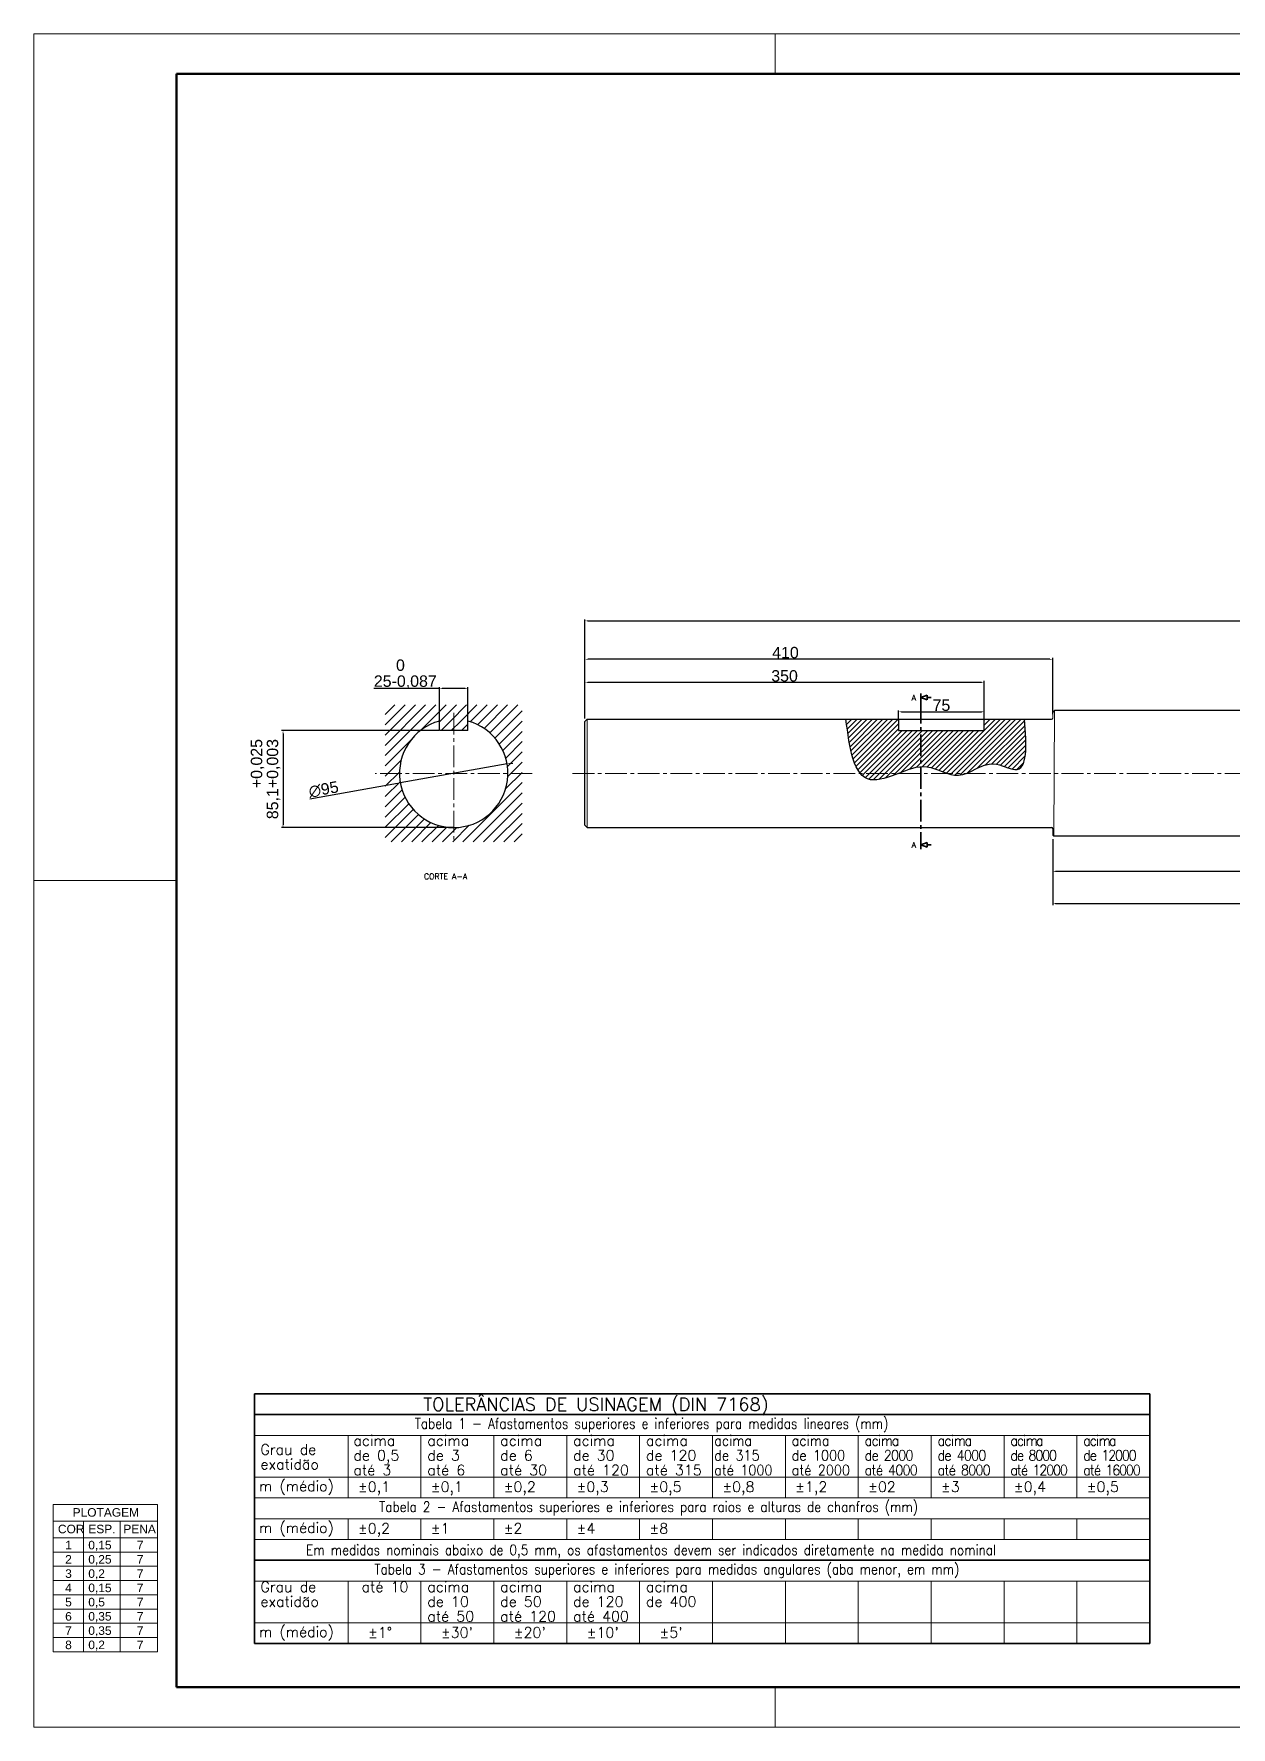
# Model space of a CAD drawing. Header units: millimetres. Extents: x 2358 to 4457, y 772 to 2257.
# Drawn here: x 2358 to 3407, y 772 to 2257 of the extents above; entities that cross this region are included whole.
import ezdxf

# ---------------------------------------------------------------- set-up
doc = ezdxf.new("R2010")
doc.units = ezdxf.units.MM
doc.linetypes.add('CENTER2', pattern=[28.575, 19.05, -3.175, 3.175, -3.175])
for name, color, linetype, lineweight in [('CENTRO', 1, 'CENTER2', 15), ('CONTORNO', 7, 'Continuous', 35), ('CORTE', 6, 'CENTER2', 35), ('COTA', 1, 'Continuous', 15), ('FINA', 4, 'Continuous', 15), ('FORMATO-FINA', 8, 'Continuous', 20), ('FORMATO-GROSSA', 5, 'Continuous', 50), ('TEXTO', 2, 'Continuous', 25)]:
    doc.layers.add(name, color=color, linetype=linetype, lineweight=lineweight)
doc.layers.add('INVISÍVEL', color=7, linetype='Continuous', lineweight=20, plot=False)
doc.styles.add('ROMANS', font='romans.shx')
doc.styles.get("Standard").update_dxf_attribs({"font": 'arial.ttf'})
doc.dimstyles.new('ISO-25', dxfattribs={"dimtxt": 2.5, "dimasz": 2.5, "dimexe": 1.25, "dimexo": 0.625, "dimtad": 1, "dimtxsty": 'Standard', "dimcen": 2.5, "dimadec": 0, "dimazin": 0, "dimtfac": 1, "dimtmove": 0, "dimatfit": 3, "dimfxl": 1, "dimarcsym": 0})

# ---------------------------------------------------------------- blocks, each defined once
blk = doc.blocks.new('PLOTAGEM')
at = {"layer": 'INVISÍVEL', "color": 7}
for p, q in [((0, 0), (18.35, 0)), ((0, -25.82), (0, 0)), ((0, -2.91), (18.35, -2.91)), ((5.32, -25.82), (5.32, -2.91)), ((11.8, -2.91), (11.8, -25.82)), ((18.35, -25.82), (18.35, 0)), ((0, -5.82), (18.35, -5.82)), ((0, -8.32), (18.35, -8.32)), ((0, -10.82), (18.35, -10.82)), ((0, -13.32), (18.35, -13.32)), ((0, -15.82), (18.35, -15.82)), ((0, -18.32), (18.35, -18.32)), ((0, -20.82), (18.35, -20.82)), ((0, -23.32), (18.35, -23.32)), ((0, -25.82), (18.35, -25.82))]:
    blk.add_line(p, q, dxfattribs=at)
at = {"layer": 'FORMATO-GROSSA', "color": 8}
blk.add_text('8', height=1.5, dxfattribs=at).set_placement((2.13, -25.35))
at = {"layer": 'INVISÍVEL', "color": 7}
for s, p in [('PLOTAGEM', (3.44, -2.12)), ('COR', (0.86, -5.03)), ('ESP.', (6.19, -5.03)), ('PENA', (12.33, -5.03)), ('0,15', (6.19, -7.85)), ('0,25', (6.19, -10.35)), ('7', (14.7, -7.85)), ('7', (14.7, -10.35)), ('0,2', (6.19, -12.85)), ('7', (14.7, -12.85)), ('0,15', (6.19, -15.35)), ('7', (14.7, -15.35)), ('0,5', (6.19, -17.85)), ('7', (14.7, -17.85)), ('0,35', (6.19, -20.35)), ('7', (14.7, -20.35)), ('7', (2.13, -22.85)), ('0,35', (6.19, -22.85)), ('7', (14.7, -22.85)), ('0,2', (6.19, -25.35)), ('7', (14.7, -25.35))]:
    blk.add_text(s, height=1.5, dxfattribs=at).set_placement(p)
at = {"layer": 'INVISÍVEL', "color": 2}
blk.add_text('2', height=1.5, dxfattribs=at).set_placement((2.13, -10.35))
at = {"layer": 'INVISÍVEL', "color": 1}
blk.add_text('1', height=1.5, dxfattribs=at).set_placement((2.13, -7.85))
at = {"layer": 'INVISÍVEL', "color": 3}
blk.add_text('3', height=1.5, dxfattribs=at).set_placement((2.13, -12.85))
at = {"layer": 'INVISÍVEL', "color": 4}
blk.add_text('4', height=1.5, dxfattribs=at).set_placement((2.13, -15.35))
at = {"layer": 'INVISÍVEL', "color": 5}
blk.add_text('5', height=1.5, dxfattribs=at).set_placement((2.13, -17.85))
at = {"layer": 'INVISÍVEL', "color": 6}
blk.add_text('6', height=1.5, dxfattribs=at).set_placement((2.13, -20.35))
blk = doc.blocks.new('fatec_A3')
at = {"layer": 'FORMATO-FINA'}
for p, q in [((420, 297), (0, 297)), ((0, 297), (0, 0)), ((130, 297), (130, 290)), ((25, 148.5), (0, 148.5)), ((130, 7), (130, 0)), ((0, 0), (420, 0))]:
    blk.add_line(p, q, dxfattribs=at)
at = {"layer": 'FORMATO-GROSSA'}
for p, q in [((25, 290), (25, 7)), ((413, 290), (25, 290)), ((25, 7), (413, 7))]:
    blk.add_line(p, q, dxfattribs=at)
at = {"layer": 'INVISÍVEL'}
blk.add_blockref('PLOTAGEM', (3.36, 39.03), dxfattribs=at)
blk = doc.blocks.new('TOLERÂNCIAS_USINAGEM')
at = {"layer": 'CONTORNO'}
for p, q in [((0, -48), (0, 0)), ((0, 0), (172, 0)), ((172, -48), (172, 0)), ((0, -4), (172, -4)), ((0, -32), (172, -32)), ((0, -48), (172, -48))]:
    blk.add_line(p, q, dxfattribs=at)
at = {"layer": 'FINA'}
for p, q in [((0, -8), (172, -8)), ((18, -20), (18, -8)), ((32, -20), (32, -8)), ((46, -20), (46, -8)), ((60, -20), (60, -8)), ((74, -20), (74, -8)), ((88, -20), (88, -8)), ((102, -20), (102, -8)), ((116, -20), (116, -8)), ((130, -20), (130, -8)), ((144, -20), (144, -8)), ((158, -20), (158, -8)), ((0, -16), (172, -16)), ((0, -20), (172, -20)), ((0, -24), (172, -24)), ((18, -28), (18, -24)), ((32, -28), (32, -24)), ((46, -28), (46, -24)), ((60, -28), (60, -24)), ((74, -28), (74, -24)), ((88, -28), (88, -24)), ((102, -28), (102, -24)), ((116, -28), (116, -24)), ((130, -28), (130, -24)), ((144, -28), (144, -24)), ((158, -28), (158, -24)), ((0, -28), (172, -28)), ((0, -36), (172, -36)), ((18, -48), (18, -36)), ((32, -48), (32, -36)), ((46, -48), (46, -36)), ((60, -48), (60, -36)), ((74, -48), (74, -36)), ((88, -48), (88, -36)), ((102, -48), (102, -36)), ((116, -48), (116, -36)), ((130, -48), (130, -36)), ((144, -48), (144, -36)), ((158, -48), (158, -36)), ((0, -44), (172, -44))]:
    blk.add_line(p, q, dxfattribs=at)
at = {"layer": 'TEXTO', "style": 'ROMANS'}
for s, height, p in [('TOLERÂNCIAS DE USINAGEM (DIN 7168)', 2.5, (32.44, -3.28)), ('m (médio)', 2, (0.87, -18.74)), ('m (médio)', 2, (0.87, -26.74)), ('m (médio)', 2, (0.87, -46.74))]:
    blk.add_text(s, height=height, dxfattribs=at).set_placement(p)
at = {"layer": 'TEXTO', "style": 'ROMANS', "width": 0.85}
for s, p in [('Tabela 1 - Afastamentos superiores e inferiores para medidas lineares (mm)', (30.81, -6.71)), ('Tabela 2 - Afastamentos superiores e inferiores para raios e alturas de chanfros (mm)', (23.98, -22.71)), ('Em medidas nominais abaixo de 0,5 mm, os afastamentos devem ser indicados diretamente na medida nominal', (9.94, -31)), ('Tabela 3 - Afastamentos superiores e inferiores para medidas angulares (aba menor, em mm)', (23.08, -34.71))]:
    blk.add_text(s, height=2, dxfattribs=at).set_placement(p)
at = {"layer": 'TEXTO', "char_height": 2, "attachment_point": 1, "line_spacing_factor": 0.85, "style": 'ROMANS'}
for s, width, insert in [('Grau de exatidão', 17.7309, (1.16, -9.71)), ('acima de 0,5 até 3', 12.6684, (19.02, -8)), ('acima\\Pde 3 até 6', 12.6684, (33.22, -8)), ('acima\\Pde 6 até 30', 12.6684, (47.22, -8)), ('acima\\Pde 30 até 120', 14.4641, (61.22, -8)), ('acima\\Pde 120 até 315', 12.6684, (75.22, -8)), ('{\\W0.9;acima\\Pde 315 até 1000}', 13.7297, (88.34, -8)), ('{\\W0.9;acima\\Pde 1000 até 2000}', 12.6684, (103.22, -8)), ('{\\W0.9;\\T0.9;acima\\Pde 2000 até 4000}', 12.6684, (117.22, -8)), ('{\\W0.9;\\T0.9;acima\\Pde 4000 até 8000}', 12.6684, (131.22, -8)), ('{\\W0.9;\\T0.85;acima\\Pde 8000 até 12000}', 12.6684, (145.22, -8)), ('{\\W0.9;\\T0.85;acima\\Pde 12000 até 16000}', 12.6684, (159.22, -8)), ('%%P0,1', 9.0401, (19.89, -16.87)), ('%%P0,1', 9.0401, (33.89, -16.87)), ('%%P0,2', 9.0401, (47.89, -16.87)), ('%%P0,3', 9.0401, (61.89, -16.87)), ('%%P0,5', 9.0401, (75.89, -16.87)), ('%%P0,8', 9.0401, (89.89, -16.87)), ('%%P1,2', 9.0401, (103.89, -16.87)), ('%%P02', 9.0401, (117.89, -16.87)), ('%%P3', 9.0401, (131.89, -16.87)), ('%%P0,4', 9.0401, (145.89, -16.87)), ('%%P0,5', 9.0401, (159.89, -16.87)), ('%%P0,2', 9.0401, (19.89, -24.87)), ('%%P1', 9.0401, (33.89, -24.87)), ('%%P2', 9.0401, (47.89, -24.87)), ('%%P4', 9.0401, (61.89, -24.87)), ('%%P8', 9.0401, (75.89, -24.87)), ('Grau de exatidão', 17.7309, (1.16, -36.09)), (' até 10', 12.6684, (19.22, -36.09)), ('acima\\Pde 10 até 50', 12.6684, (33.22, -36.09)), ('acima de 50 até 120', 12.6684, (47.22, -36.09)), ('acima\\Pde 120 até 400', 14.4641, (61.22, -36.09)), ('acima de 400', 12.6684, (75.22, -36.09)), ('%%P1%%D', 5.5483, (21.83, -44.87)), ("%%P30'", 5.5483, (35.83, -44.87)), ("%%P20'", 5.5483, (49.83, -44.87)), ("%%P10'", 5.5483, (63.83, -44.87)), ("%%P5'", 5.5483, (77.83, -44.87))]:
    blk.add_mtext_dynamic_manual_height_columns(s, width=width, gutter_width=25, heights=[0], dxfattribs=dict(at, insert=insert))
blk = doc.blocks.new('*D8')
at = {"color": 0, "lineweight": -2, "transparency": 16777216}
for p, q in [((3115.7, 1656.5), (3115.7, 1663.6)), ((3118.2, 1662.4), (3188.2, 1662.4)), ((3190.7, 1656.5), (3190.7, 1663.6))]:
    blk.add_line(p, q, dxfattribs=at)
at = {"color": 0, "transparency": 16777216}
for points in [[(3118.2, 1662.8), (3118.2, 1661.9), (3115.7, 1662.4)], [(3188.2, 1662.8), (3188.2, 1661.9), (3190.7, 1662.4)]]:
    blk.add_solid(points, dxfattribs=at)
at = {"layer": 'Defpoints', "color": 0, "transparency": 16777216}
for p in [(3190.7, 1662.4), (3115.7, 1655.9), (3190.7, 1655.9)]:
    blk.add_point(p, dxfattribs=at)
at = {"color": 0, "transparency": 16777216, "insert": (3153.2, 1668.1), "char_height": 2.5, "attachment_point": 5}
blk.add_mtext('{\\H4x;\\C2;75}', dxfattribs=at)
blk = doc.blocks.new('*D9')
at = {"color": 0, "lineweight": -2, "transparency": 16777216}
for p, q in [((2712.6, 1646), (2574.9, 1646)), ((2576.1, 1643.5), (2576.1, 1563.4)), ((2725.1, 1560.9), (2574.9, 1560.9))]:
    blk.add_line(p, q, dxfattribs=at)
at = {"color": 0, "transparency": 16777216}
for points in [[(2575.7, 1643.5), (2576.5, 1643.5), (2576.1, 1646)], [(2575.7, 1563.4), (2576.5, 1563.4), (2576.1, 1560.9)]]:
    blk.add_solid(points, dxfattribs=at)
at = {"layer": 'Defpoints', "color": 0, "transparency": 16777216}
for p in [(2713.2, 1646), (2576.1, 1560.9), (2725.7, 1560.9)]:
    blk.add_point(p, dxfattribs=at)
at = {"color": 0, "transparency": 16777216, "insert": (2560.8, 1603.4), "char_height": 2.5, "attachment_point": 5, "rotation": 90}
blk.add_mtext('{\\H4x;\\C2;85,1\\S+0,025^ +0,003;}', dxfattribs=at)
blk = doc.blocks.new('*D10')
at = {"color": 0, "lineweight": -2, "transparency": 16777216}
for p, q in [((2713.2, 1682.7), (2655.8, 1682.7)), ((2713.2, 1646.6), (2713.2, 1684)), ((2735.7, 1682.7), (2715.7, 1682.7)), ((2738.2, 1646.6), (2738.2, 1684))]:
    blk.add_line(p, q, dxfattribs=at)
at = {"color": 0, "transparency": 16777216}
for points in [[(2715.7, 1683.1), (2715.7, 1682.3), (2713.2, 1682.7)], [(2735.7, 1683.1), (2735.7, 1682.3), (2738.2, 1682.7)]]:
    blk.add_solid(points, dxfattribs=at)
at = {"layer": 'Defpoints', "color": 0, "transparency": 16777216}
for p in [(2738.2, 1682.7), (2713.2, 1646), (2738.2, 1646)]:
    blk.add_point(p, dxfattribs=at)
at = {"color": 0, "transparency": 16777216, "insert": (2683.3, 1696.2), "char_height": 2.5, "attachment_point": 5}
blk.add_mtext('{\\H4x;\\C2;25\\S 0^ -0,087;}', dxfattribs=at)
blk = doc.blocks.new('*D11')
at = {"color": 0, "lineweight": -2, "transparency": 16777216}
for p, q in [((2772.5, 1616.7), (2678.9, 1600.1)), ((2774.9, 1617.1), (2777.4, 1617.5)), ((2599.6, 1586.1), (2676.5, 1599.7))]:
    blk.add_line(p, q, dxfattribs=at)
at = {"color": 0, "transparency": 16777216}
for points in [[(2774.9, 1617.5), (2775, 1616.7), (2772.5, 1616.7)], [(2676.4, 1600.1), (2676.5, 1599.3), (2678.9, 1600.1)]]:
    blk.add_solid(points, dxfattribs=at)
at = {"layer": 'Defpoints', "color": 0, "transparency": 16777216}
for p in [(2772.5, 1616.7), (2678.9, 1600.1)]:
    blk.add_point(p, dxfattribs=at)
at = {"color": 0, "transparency": 16777216, "insert": (2611.7, 1594.3), "char_height": 2.5, "attachment_point": 5, "rotation": 10.0395}
blk.add_mtext('{\\H4x;\\C2;∅95}', dxfattribs=at)
blk = doc.blocks.new('*D15')
at = {"color": 0, "lineweight": -2, "transparency": 16777216}
for p, q in [((2840.7, 1656.5), (2840.7, 1743.3)), ((2843.2, 1742.1), (4028.2, 1742.1)), ((4030.7, 1664), (4030.7, 1743.3))]:
    blk.add_line(p, q, dxfattribs=at)
at = {"color": 0, "transparency": 16777216}
for points in [[(2843.2, 1742.5), (2843.2, 1741.6), (2840.7, 1742.1)], [(4028.2, 1742.5), (4028.2, 1741.6), (4030.7, 1742.1)]]:
    blk.add_solid(points, dxfattribs=at)
at = {"layer": 'Defpoints', "color": 0, "transparency": 16777216}
for p in [(4030.7, 1742.1), (4030.7, 1663.4), (2840.7, 1655.9)]:
    blk.add_point(p, dxfattribs=at)
at = {"color": 0, "transparency": 16777216, "insert": (3435.7, 1747.8), "char_height": 2.5, "attachment_point": 5}
blk.add_mtext('{\\H4x;\\C2;1190}', dxfattribs=at)
blk = doc.blocks.new('*D16')
at = {"color": 0, "lineweight": -2, "transparency": 16777216}
for p, q in [((2840.7, 1676.8), (2840.7, 1709.7)), ((3248.2, 1708.4), (2843.2, 1708.4)), ((3250.7, 1660.3), (3250.7, 1709.7))]:
    blk.add_line(p, q, dxfattribs=at)
at = {"color": 0, "transparency": 16777216}
for points in [[(2843.2, 1708.8), (2843.2, 1708), (2840.7, 1708.4)], [(3248.2, 1708.8), (3248.2, 1708), (3250.7, 1708.4)]]:
    blk.add_solid(points, dxfattribs=at)
at = {"layer": 'Defpoints', "color": 0, "transparency": 16777216}
for p in [(2840.7, 1708.4), (2840.7, 1676.2), (3250.7, 1659.6)]:
    blk.add_point(p, dxfattribs=at)
at = {"color": 0, "transparency": 16777216, "insert": (3016.5, 1714.2), "char_height": 2.5, "attachment_point": 5}
blk.add_mtext('{\\H4x;\\C2;410}', dxfattribs=at)
blk = doc.blocks.new('*D18')
at = {"color": 0, "lineweight": -2, "transparency": 16777216}
for p, q in [((3250.7, 1550.8), (3250.7, 1493)), ((4030.7, 1556.3), (4030.7, 1493)), ((3253.2, 1494.3), (4028.2, 1494.3))]:
    blk.add_line(p, q, dxfattribs=at)
at = {"color": 0, "transparency": 16777216}
for points in [[(3253.2, 1494.7), (3253.2, 1493.9), (3250.7, 1494.3)], [(4028.2, 1494.7), (4028.2, 1493.9), (4030.7, 1494.3)]]:
    blk.add_solid(points, dxfattribs=at)
at = {"layer": 'Defpoints', "color": 0, "transparency": 16777216}
for p in [(3250.7, 1551.4), (4030.7, 1556.9), (4030.7, 1494.3)]:
    blk.add_point(p, dxfattribs=at)
at = {"color": 0, "transparency": 16777216, "insert": (3617.7, 1500), "char_height": 2.5, "attachment_point": 5}
blk.add_mtext('{\\H4x;\\C2;780}', dxfattribs=at)
blk = doc.blocks.new('*D19')
at = {"layer": 'COTA', "color": 0, "lineweight": -2, "transparency": 16777216}
for p, q in [((2840.7, 1656.5), (2840.7, 1689.4)), ((3188.2, 1688.1), (2843.2, 1688.1)), ((3190.7, 1656.5), (3190.7, 1689.4))]:
    blk.add_line(p, q, dxfattribs=at)
at = {"layer": 'COTA', "color": 0, "transparency": 16777216}
for points in [[(2843.2, 1688.5), (2843.2, 1687.7), (2840.7, 1688.1)], [(3188.2, 1688.5), (3188.2, 1687.7), (3190.7, 1688.1)]]:
    blk.add_solid(points, dxfattribs=at)
at = {"layer": 'Defpoints', "color": 0, "transparency": 16777216}
for p in [(2840.7, 1688.1), (2840.7, 1655.9), (3190.7, 1655.9)]:
    blk.add_point(p, dxfattribs=at)
at = {"layer": 'COTA', "color": 0, "transparency": 16777216, "insert": (3015.7, 1693.8), "char_height": 2.5, "attachment_point": 5}
blk.add_mtext('{\\H4x;\\C2;350}', dxfattribs=at)
blk = doc.blocks.new('*U20')
at = {"layer": 'CENTRO', "color": 0, "linetype": 'CENTER2', "transparency": 16777216}
blk.add_line((-201.5, 0), (1011.5, 0), dxfattribs=at)
blk = doc.blocks.new('*D22')
at = {"color": 0, "lineweight": -2, "transparency": 16777216}
for p, q in [((3250.7, 1550.8), (3250.7, 1521.3)), ((3865.7, 1555.3), (3865.7, 1521.3)), ((3253.2, 1522.6), (3863.2, 1522.6))]:
    blk.add_line(p, q, dxfattribs=at)
at = {"color": 0, "transparency": 16777216}
for points in [[(3253.2, 1523), (3253.2, 1522.2), (3250.7, 1522.6)], [(3863.2, 1523), (3863.2, 1522.2), (3865.7, 1522.6)]]:
    blk.add_solid(points, dxfattribs=at)
at = {"layer": 'Defpoints', "color": 0, "transparency": 16777216}
for p in [(3250.7, 1551.4), (3865.7, 1555.9), (3865.7, 1522.6)]:
    blk.add_point(p, dxfattribs=at)
at = {"color": 0, "transparency": 16777216, "insert": (3617, 1528.3), "char_height": 2.5, "attachment_point": 5}
blk.add_mtext('{\\H4x;\\C2;615}', dxfattribs=at)

msp = doc.modelspace()

# ---------------------------------------------------------------- hatches: boundary and pattern name
h = msp.add_hatch()
h.set_pattern_fill('ANSI31', color=4, scale=2)
h.paths.add_polyline_path([(2785.708, 1668.396), (2665.708, 1668.396), (2665.708, 1608.396), (2665.708, 1548.396), (2785.708, 1548.396)])
edge = h.paths.add_edge_path(flags=16)
edge.add_line((2713.208, 1654.221), (2713.208, 1645.996))
edge.add_line((2713.208, 1645.996), (2738.208, 1645.996))
edge.add_line((2738.208, 1645.996), (2738.208, 1654.221))
edge.add_arc((2725.708, 1608.396), 47.5, -254.742477, 74.742477, ccw=False)
h = msp.add_hatch()
h.set_pattern_fill('ANSI31', color=4)
edge = h.paths.add_edge_path()
edge.add_line((3135.208, 1645.996), (3115.708, 1645.996))
edge.add_line((3115.708, 1645.996), (3115.708, 1655.896))
edge.add_line((3115.708, 1655.896), (3069.49, 1655.896))
edge.add_spline(control_points=[(3069.49, 1655.896), (3072.753, 1630.637), (3077.449, 1594.283), (3106.761, 1605.095), (3115.708, 1608.396)], knot_values=[0, 0, 0, 0, 57.26541868, 82.42269197, 82.42269197, 82.42269197, 82.42269197], degree=3, periodic=0)
edge.add_spline(control_points=[(3115.708, 1608.396), (3122.203, 1611.108), (3128.697, 1613.821), (3135.208, 1614.34)], knot_values=[0, 0, 0, 0, 20.04378852, 20.04378852, 20.04378852, 20.04378852], degree=3, periodic=0)
edge.add_line((3135.208, 1614.34), (3135.208, 1645.996))
edge = h.paths.add_edge_path()
edge.add_spline(control_points=[(3135.208, 1614.34), (3136.974, 1614.481), (3148.053, 1614.351), (3169.845, 1598.326), (3193.639, 1623.541), (3229.655, 1601.817), (3227.854, 1633.057), (3226.132, 1655.896)], knot_values=[20.04378852, 20.04378852, 20.04378852, 20.04378852, 25.47815929, 54.12693552, 86.70498858, 105.80419567, 151.5543801, 151.5543801, 151.5543801, 151.5543801], degree=3, periodic=0)
edge.add_line((3226.132, 1655.896), (3190.708, 1655.896))
edge.add_line((3190.708, 1655.896), (3190.708, 1648.496))
edge.add_line((3190.708, 1648.496), (3190.708, 1645.996))
edge.add_line((3190.708, 1645.996), (3135.208, 1645.996))
edge.add_line((3135.208, 1645.996), (3135.208, 1614.34))

# ---------------------------------------------------------------- linework, layer by layer
at = {"color": 7}
for p, q in [((3620.708, 1663.396), (3252.222, 1663.396)), ((2713.208, 1645.996), (2713.208, 1654.221)), ((2738.208, 1645.996), (2738.208, 1654.221)), ((2842.708, 1655.896), (3249.708, 1655.896)), ((2842.708, 1655.896), (3190.708, 1655.896)), ((3115.708, 1655.896), (3115.708, 1645.996)), ((3190.708, 1648.496), (3190.708, 1655.896)), ((3190.708, 1645.996), (3190.708, 1648.496)), ((2738.208, 1645.996), (2713.208, 1645.996)), ((3115.708, 1645.996), (3190.708, 1645.996)), ((2842.708, 1560.896), (3249.708, 1560.896)), ((3863.208, 1553.396), (3251.706, 1553.396))]:
    msp.add_line(p, q, dxfattribs=at)
msp.add_line((2840.708, 1562.896), (2840.708, 1653.896))
for centre, radius, start, end in [((2725.708, 1608.396), 47.5, 105.257523, 74.742477), ((3249.708, 1656.896), 1, 270, 0), ((3249.708, 1559.896), 1, 0, 90)]:
    msp.add_arc(centre, radius, start, end, dxfattribs=at)
msp.add_spline([(3115.708, 1608.396), (3091.161, 1602.889), (3069.49, 1655.896)], degree=3, dxfattribs=at)
msp.add_open_spline([(3115.708, 1608.396), (3123.963, 1611.844), (3141.501, 1619.17), (3169.845, 1598.326), (3193.639, 1623.541), (3229.655, 1601.817), (3227.854, 1633.057), (3226.132, 1655.896)], degree=3, knots=[0, 0, 0, 0, 25.47815929, 54.12693552, 86.70498858, 105.80419567, 151.5543801, 151.5543801, 151.5543801, 151.5543801])
at = {"layer": 'CENTRO'}
for p, q in [((2725.708, 1661.431), (2725.708, 1549.082)), ((2794.595, 1608.396), (2656.822, 1608.396))]:
    msp.add_line(p, q, dxfattribs=at)
at = {"layer": 'CORTE'}
for p, q in [((3135.208, 1678.501), (3135.208, 1671.068)), ((3135.208, 1674.785), (3140.82, 1676.827)), ((3135.208, 1674.785), (3140.82, 1672.742)), ((3135.208, 1671.068), (3135.208, 1549.509)), ((3140.82, 1676.827), (3140.82, 1672.742)), ((3140.82, 1674.785), (3144.208, 1674.785)), ((3135.208, 1549.509), (3135.208, 1542.076)), ((3135.208, 1545.792), (3140.82, 1547.835)), ((3135.208, 1545.792), (3140.82, 1543.75)), ((3140.82, 1547.835), (3140.82, 1543.75)), ((3140.82, 1545.792), (3144.208, 1545.792))]:
    msp.add_line(p, q, dxfattribs=at)
at = {"layer": 'COTA', "color": 7}
for p, q in [((3252.222, 1663.396), (3250.708, 1661.882)), ((3252.222, 1663.396), (3251.706, 1553.396)), ((2842.708, 1655.896), (2840.708, 1653.896)), ((2842.708, 1655.896), (2842.708, 1560.896)), ((3250.708, 1661.882), (3250.708, 1656.896)), ((2842.708, 1560.896), (2840.708, 1562.896)), ((3250.708, 1554.393), (3250.708, 1559.896)), ((3251.706, 1553.396), (3250.708, 1554.393))]:
    msp.add_line(p, q, dxfattribs=at)

# ---------------------------------------------------------------- block references
at = {"layer": 'CENTRO', "xscale": 4.997096123298675, "yscale": 4.997096123298675, "zscale": 4.997096123298675}
msp.add_blockref('fatec_A3', (2357.733, 772.444), dxfattribs=at)
at = {"layer": 'CENTRO', "color": 1, "linetype": 'CENTER2'}
msp.add_blockref('*U20', (3031.458, 1608.396), dxfattribs=at)
at = {"layer": 'FINA', "xscale": 4.562750273286398, "yscale": 4.562750273286398, "zscale": 4.562750273286398}
msp.add_blockref('TOLERÂNCIAS_USINAGEM', (2551.013, 1064.656), dxfattribs=at)

# ---------------------------------------------------------------- texts
at = {"layer": 'CORTE', "style": 'ROMANS'}
for p in [(3127.168, 1672.19), (3127.168, 1543.198)]:
    msp.add_text('A', height=5, dxfattribs=at).set_placement(p)
at = {"layer": 'CORTE', "insert": (2737.557, 1518.062), "char_height": 5, "attachment_point": 6, "style": 'ROMANS'}
msp.add_mtext('CORTE A-A', dxfattribs=at)

# ---------------------------------------------------------------- dimensions: what is measured, and where the dimension line sits
at = {"color": 1}
for base, p1, p2, picture, middle in [((4030.708, 1742.065), (2840.708, 1655.896), (4030.708, 1663.396), '*D15', (3435.708, 1747.796)), ((3190.708, 1662.364), (3115.708, 1655.896), (3190.708, 1655.896), '*D8', (3153.208, 1668.074))]:
    dim = msp.add_linear_dim(base=base, p1=p1, p2=p2, text='{\\H4x;\\C2;<>}', dimstyle='ISO-25', dxfattribs=at)
    dim.commit()
    dim.dimension.update_dxf_attribs({"geometry": picture, "text_midpoint": middle})
dim = msp.add_linear_dim(base=(2738.208, 1682.706), p1=(2713.208, 1645.996), p2=(2738.208, 1645.996), text='{\\H4x;\\C2;<>}', dimstyle='ISO-25', override={"dimtol": 1, "dimtm": 0.087, "dimtdec": 3}, dxfattribs=at)
dim.commit()
dim.dimension.update_dxf_attribs({"geometry": '*D10', "text_midpoint": (2683.252, 1682.706), "dimtype": 160})
for base, p1, p2, picture, middle in [((2840.708, 1708.428), (3250.708, 1659.646), (2840.708, 1676.168), '*D16', (3016.507, 1708.428)), ((4030.708, 1494.268), (3250.708, 1551.388), (4030.708, 1556.903), '*D18', (3617.691, 1494.268)), ((3865.708, 1522.599), (3250.708, 1551.388), (3865.708, 1555.896), '*D22', (3617.039, 1522.599))]:
    dim = msp.add_linear_dim(base=base, p1=p1, p2=p2, text='{\\H4x;\\C2;<>}', dimstyle='ISO-25', dxfattribs=at)
    dim.commit()
    dim.dimension.update_dxf_attribs({"geometry": picture, "text_midpoint": middle, "dimtype": 160})
dim = msp.add_linear_dim(base=(2576.103, 1560.896), p1=(2713.208, 1645.996), p2=(2725.708, 1560.896), angle=90, text='{\\H4x;\\C2;<>}', dimstyle='ISO-25', override={"dimtol": 1, "dimtp": 0.025, "dimtm": -0.003, "dimtdec": 3}, dxfattribs=at)
dim.commit()
dim.dimension.update_dxf_attribs({"geometry": '*D9', "text_midpoint": (2576.103, 1603.446), "dimtype": 160})
dim = msp.add_diameter_dim_2p(p1=(2772.481, 1616.676), p2=(2678.936, 1600.115), text='{\\H4x;\\C2;<>}', dimstyle='ISO-25', dxfattribs=at)
dim.commit()
dim.dimension.update_dxf_attribs({"geometry": '*D11', "text_midpoint": (2612.706, 1588.39), "dimtype": 163})
at = {"layer": 'COTA', "color": 1}
dim = msp.add_linear_dim(base=(2840.708, 1688.111), p1=(3190.708, 1655.896), p2=(2840.708, 1655.896), text='{\\H4x;\\C2;<>}', dimstyle='ISO-25', dxfattribs=at)
dim.commit()
dim.dimension.update_dxf_attribs({"geometry": '*D19', "text_midpoint": (3015.708, 1693.846)})

doc.saveas('drawing.dxf')
